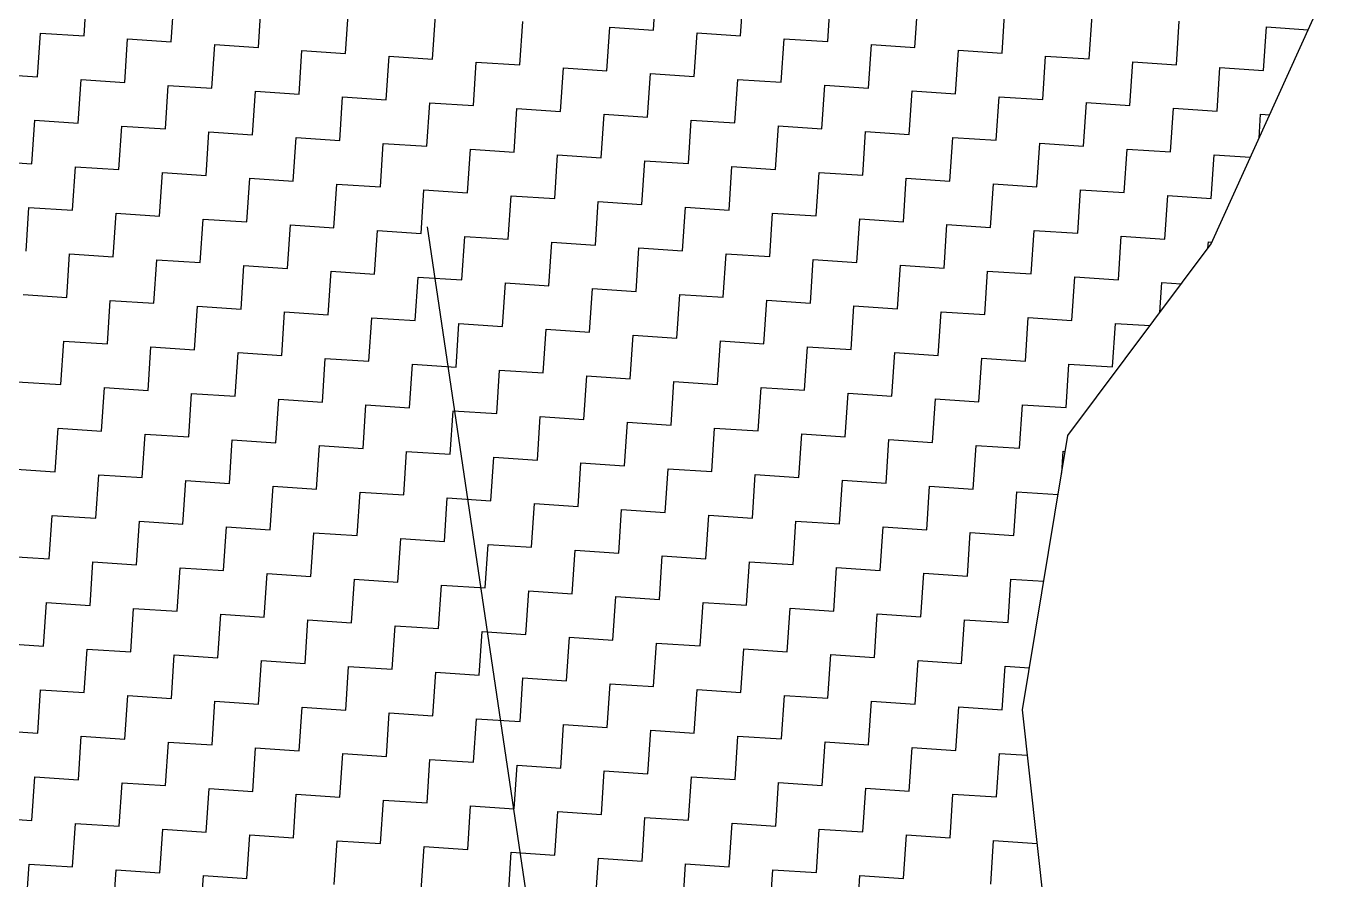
# Model space of a CAD drawing. Header units: metres. Extents: x 286068 to 287358, y 2005630 to 2007098.
# Drawn here: x 286563.2 to 286659.9, y 2005767.6 to 2005831.1 of the extents above; entities that cross this region are included whole.
import ezdxf

# ---------------------------------------------------------------- set-up
doc = ezdxf.new("R2010")
doc.units = ezdxf.units.M
doc.layers.add('POLY_HATCH', color=12, linetype='Continuous')

msp = doc.modelspace()

# ---------------------------------------------------------------- linework, layer by layer
msp.add_lwpolyline([(286602.318, 2005753.767), (286593.061, 2005816.14)])
at = {"layer": 'POLY_HATCH', "linetype": 'Continuous'}
for p, q in [((286609.882, 2005830.782), (286610.097, 2005834.024)), ((286567.523, 2005830.338), (286567.738, 2005833.58)), ((286574.006, 2005829.908), (286574.222, 2005833.15)), ((286616.365, 2005830.352), (286616.581, 2005833.594)), ((286622.849, 2005829.922), (286623.064, 2005833.163)), ((286580.49, 2005829.477), (286580.705, 2005832.719)), ((286586.974, 2005829.047), (286587.189, 2005832.289)), ((286593.457, 2005828.617), (286593.673, 2005831.858)), ((286629.333, 2005829.491), (286629.548, 2005832.733)), ((286635.816, 2005829.061), (286636.032, 2005832.303)), ((286642.3, 2005828.63), (286642.515, 2005831.872)), ((286599.941, 2005828.186), (286600.156, 2005831.428)), ((286606.425, 2005827.756), (286606.64, 2005830.998)), ((286606.64, 2005830.998), (286609.882, 2005830.782)), ((286648.784, 2005828.2), (286648.999, 2005831.442)), ((286655.267, 2005827.77), (286655.483, 2005831.011)), ((286655.483, 2005831.011), (286658.591, 2005830.805)), ((286564.066, 2005827.312), (286564.281, 2005830.553)), ((286564.281, 2005830.553), (286567.523, 2005830.338)), ((286570.549, 2005826.881), (286570.765, 2005830.123)), ((286570.765, 2005830.123), (286574.006, 2005829.908)), ((286612.908, 2005827.325), (286613.124, 2005830.567)), ((286613.124, 2005830.567), (286616.365, 2005830.352)), ((286619.392, 2005826.895), (286619.607, 2005830.137)), ((286619.607, 2005830.137), (286622.849, 2005829.922)), ((286577.033, 2005826.451), (286577.248, 2005829.693)), ((286577.248, 2005829.693), (286580.49, 2005829.477)), ((286583.517, 2005826.02), (286583.732, 2005829.262)), ((286583.732, 2005829.262), (286586.974, 2005829.047)), ((286625.876, 2005826.465), (286626.091, 2005829.706)), ((286626.091, 2005829.706), (286629.333, 2005829.491)), ((286632.359, 2005826.034), (286632.575, 2005829.276)), ((286632.575, 2005829.276), (286635.816, 2005829.061)), ((286590, 2005825.59), (286590.216, 2005828.832)), ((286590.216, 2005828.832), (286593.457, 2005828.617)), ((286596.484, 2005825.16), (286596.699, 2005828.401)), ((286596.699, 2005828.401), (286599.941, 2005828.186)), ((286602.968, 2005824.729), (286603.183, 2005827.971)), ((286603.183, 2005827.971), (286606.425, 2005827.756)), ((286638.843, 2005825.604), (286639.058, 2005828.846)), ((286639.058, 2005828.846), (286642.3, 2005828.63)), ((286645.327, 2005825.173), (286645.542, 2005828.415)), ((286645.542, 2005828.415), (286648.784, 2005828.2)), ((286651.81, 2005824.743), (286652.026, 2005827.985)), ((286652.026, 2005827.985), (286655.267, 2005827.77)), ((286560.824, 2005827.527), (286564.066, 2005827.312)), ((286567.092, 2005823.855), (286567.308, 2005827.096)), ((286567.308, 2005827.096), (286570.549, 2005826.881)), ((286609.451, 2005824.299), (286609.667, 2005827.541)), ((286609.667, 2005827.541), (286612.908, 2005827.325)), ((286615.935, 2005823.868), (286616.15, 2005827.11)), ((286616.15, 2005827.11), (286619.392, 2005826.895)), ((286573.576, 2005823.424), (286573.791, 2005826.666)), ((286573.791, 2005826.666), (286577.033, 2005826.451)), ((286580.06, 2005822.994), (286580.275, 2005826.236)), ((286580.275, 2005826.236), (286583.517, 2005826.02)), ((286622.419, 2005823.438), (286622.634, 2005826.68)), ((286622.634, 2005826.68), (286625.876, 2005826.465)), ((286628.902, 2005823.007), (286629.118, 2005826.249)), ((286629.118, 2005826.249), (286632.359, 2005826.034)), ((286586.543, 2005822.563), (286586.759, 2005825.805)), ((286586.759, 2005825.805), (286590, 2005825.59)), ((286593.027, 2005822.133), (286593.242, 2005825.375)), ((286593.242, 2005825.375), (286596.484, 2005825.16)), ((286635.386, 2005822.577), (286635.601, 2005825.819)), ((286635.601, 2005825.819), (286638.843, 2005825.604)), ((286641.87, 2005822.147), (286642.085, 2005825.389)), ((286642.085, 2005825.389), (286645.327, 2005825.173)), ((286599.511, 2005821.703), (286599.726, 2005824.944)), ((286599.726, 2005824.944), (286602.968, 2005824.729)), ((286605.994, 2005821.272), (286606.21, 2005824.514)), ((286606.21, 2005824.514), (286609.451, 2005824.299)), ((286648.353, 2005821.716), (286648.569, 2005824.958)), ((286648.569, 2005824.958), (286651.81, 2005824.743)), ((286654.933, 2005822.726), (286655.052, 2005824.528)), ((286655.052, 2005824.528), (286655.728, 2005824.483)), ((286563.635, 2005820.828), (286563.851, 2005824.07)), ((286563.851, 2005824.07), (286567.092, 2005823.855)), ((286570.119, 2005820.398), (286570.334, 2005823.639)), ((286570.334, 2005823.639), (286573.576, 2005823.424)), ((286576.603, 2005819.967), (286576.818, 2005823.209)), ((286576.818, 2005823.209), (286580.06, 2005822.994)), ((286612.478, 2005820.842), (286612.693, 2005824.084)), ((286612.693, 2005824.084), (286615.935, 2005823.868)), ((286618.962, 2005820.411), (286619.177, 2005823.653)), ((286619.177, 2005823.653), (286622.419, 2005823.438)), ((286625.445, 2005819.981), (286625.661, 2005823.223)), ((286625.661, 2005823.223), (286628.902, 2005823.007)), ((286583.086, 2005819.537), (286583.302, 2005822.779)), ((286583.302, 2005822.779), (286586.543, 2005822.563)), ((286589.57, 2005819.106), (286589.785, 2005822.348)), ((286589.785, 2005822.348), (286593.027, 2005822.133)), ((286631.929, 2005819.55), (286632.144, 2005822.792)), ((286632.144, 2005822.792), (286635.386, 2005822.577)), ((286638.413, 2005819.12), (286638.628, 2005822.362)), ((286638.628, 2005822.362), (286641.87, 2005822.147)), ((286596.054, 2005818.676), (286596.269, 2005821.918)), ((286596.269, 2005821.918), (286599.511, 2005821.703)), ((286602.537, 2005818.245), (286602.753, 2005821.487)), ((286602.753, 2005821.487), (286605.994, 2005821.272)), ((286644.896, 2005818.69), (286645.112, 2005821.931)), ((286645.112, 2005821.931), (286648.353, 2005821.716)), ((286651.38, 2005818.259), (286651.595, 2005821.501)), ((286651.595, 2005821.501), (286654.297, 2005821.322)), ((286560.394, 2005821.043), (286563.635, 2005820.828)), ((286566.662, 2005817.371), (286566.877, 2005820.613)), ((286566.877, 2005820.613), (286570.119, 2005820.398)), ((286609.021, 2005817.815), (286609.236, 2005821.057)), ((286609.236, 2005821.057), (286612.478, 2005820.842)), ((286615.505, 2005817.385), (286615.72, 2005820.626)), ((286615.72, 2005820.626), (286618.962, 2005820.411)), ((286573.146, 2005816.94), (286573.361, 2005820.182)), ((286573.361, 2005820.182), (286576.603, 2005819.967)), ((286579.629, 2005816.51), (286579.844, 2005819.752)), ((286579.844, 2005819.752), (286583.086, 2005819.537)), ((286586.113, 2005816.08), (286586.328, 2005819.322)), ((286586.328, 2005819.322), (286589.57, 2005819.106)), ((286621.988, 2005816.954), (286622.204, 2005820.196)), ((286622.204, 2005820.196), (286625.445, 2005819.981)), ((286628.472, 2005816.524), (286628.687, 2005819.766)), ((286628.687, 2005819.766), (286631.929, 2005819.55)), ((286634.956, 2005816.093), (286635.171, 2005819.335)), ((286635.171, 2005819.335), (286638.413, 2005819.12)), ((286592.597, 2005815.649), (286592.812, 2005818.891)), ((286592.812, 2005818.891), (286596.054, 2005818.676)), ((286599.08, 2005815.219), (286599.295, 2005818.461)), ((286599.295, 2005818.461), (286602.537, 2005818.245)), ((286641.439, 2005815.663), (286641.654, 2005818.905)), ((286641.654, 2005818.905), (286644.896, 2005818.69)), ((286647.923, 2005815.233), (286648.138, 2005818.474)), ((286648.138, 2005818.474), (286651.38, 2005818.259)), ((286563.205, 2005814.344), (286563.42, 2005817.586)), ((286563.42, 2005817.586), (286566.662, 2005817.371)), ((286605.564, 2005814.788), (286605.779, 2005818.03)), ((286605.779, 2005818.03), (286609.021, 2005817.815)), ((286612.048, 2005814.358), (286612.263, 2005817.6)), ((286612.263, 2005817.6), (286615.505, 2005817.385)), ((286569.689, 2005813.914), (286569.904, 2005817.156)), ((286569.904, 2005817.156), (286573.146, 2005816.94)), ((286576.172, 2005813.483), (286576.387, 2005816.725)), ((286576.387, 2005816.725), (286579.629, 2005816.51)), ((286618.531, 2005813.928), (286618.746, 2005817.169)), ((286618.746, 2005817.169), (286621.988, 2005816.954)), ((286625.015, 2005813.497), (286625.23, 2005816.739)), ((286625.23, 2005816.739), (286628.472, 2005816.524)), ((286582.656, 2005813.053), (286582.871, 2005816.295)), ((286582.871, 2005816.295), (286586.113, 2005816.08)), ((286589.14, 2005812.623), (286589.355, 2005815.864)), ((286589.355, 2005815.864), (286592.597, 2005815.649)), ((286595.623, 2005812.192), (286595.838, 2005815.434)), ((286595.838, 2005815.434), (286599.08, 2005815.219)), ((286631.499, 2005813.067), (286631.714, 2005816.309)), ((286631.714, 2005816.309), (286634.956, 2005816.093)), ((286637.982, 2005812.636), (286638.197, 2005815.878)), ((286638.197, 2005815.878), (286641.439, 2005815.663)), ((286644.466, 2005812.206), (286644.681, 2005815.448)), ((286644.681, 2005815.448), (286647.923, 2005815.233)), ((286602.107, 2005811.762), (286602.322, 2005815.004)), ((286602.322, 2005815.004), (286605.564, 2005814.788)), ((286608.591, 2005811.331), (286608.806, 2005814.573)), ((286608.806, 2005814.573), (286612.048, 2005814.358)), ((286651.134, 2005814.55), (286651.165, 2005815.017)), ((286651.165, 2005815.017), (286651.433, 2005815)), ((286566.232, 2005810.887), (286566.447, 2005814.129)), ((286566.447, 2005814.129), (286569.689, 2005813.914)), ((286572.715, 2005810.457), (286572.93, 2005813.699)), ((286572.93, 2005813.699), (286576.172, 2005813.483)), ((286615.074, 2005810.901), (286615.289, 2005814.143)), ((286615.289, 2005814.143), (286618.531, 2005813.928)), ((286621.558, 2005810.471), (286621.773, 2005813.712)), ((286621.773, 2005813.712), (286625.015, 2005813.497)), ((286579.199, 2005810.026), (286579.414, 2005813.268)), ((286579.414, 2005813.268), (286582.656, 2005813.053)), ((286585.683, 2005809.596), (286585.898, 2005812.838)), ((286585.898, 2005812.838), (286589.14, 2005812.623)), ((286628.042, 2005810.04), (286628.257, 2005813.282)), ((286628.257, 2005813.282), (286631.499, 2005813.067)), ((286634.525, 2005809.61), (286634.74, 2005812.852)), ((286634.74, 2005812.852), (286637.982, 2005812.636)), ((286592.166, 2005809.166), (286592.381, 2005812.407)), ((286592.381, 2005812.407), (286595.623, 2005812.192)), ((286598.65, 2005808.735), (286598.865, 2005811.977)), ((286598.865, 2005811.977), (286602.107, 2005811.762)), ((286605.134, 2005808.305), (286605.349, 2005811.547)), ((286605.349, 2005811.547), (286608.591, 2005811.331)), ((286641.009, 2005809.179), (286641.224, 2005812.421)), ((286641.224, 2005812.421), (286644.466, 2005812.206)), ((286647.56, 2005809.77), (286647.708, 2005811.991)), ((286647.708, 2005811.991), (286649.149, 2005811.895)), ((286562.99, 2005811.102), (286566.232, 2005810.887)), ((286569.258, 2005807.43), (286569.473, 2005810.672)), ((286569.473, 2005810.672), (286572.715, 2005810.457)), ((286611.617, 2005807.874), (286611.832, 2005811.116)), ((286611.832, 2005811.116), (286615.074, 2005810.901)), ((286618.101, 2005807.444), (286618.316, 2005810.686)), ((286618.316, 2005810.686), (286621.558, 2005810.471)), ((286575.742, 2005807), (286575.957, 2005810.242)), ((286575.957, 2005810.242), (286579.199, 2005810.026)), ((286582.226, 2005806.569), (286582.441, 2005809.811)), ((286582.441, 2005809.811), (286585.683, 2005809.596)), ((286624.585, 2005807.014), (286624.8, 2005810.255)), ((286624.8, 2005810.255), (286628.042, 2005810.04)), ((286631.068, 2005806.583), (286631.283, 2005809.825)), ((286631.283, 2005809.825), (286634.525, 2005809.61)), ((286588.709, 2005806.139), (286588.924, 2005809.381)), ((286588.924, 2005809.381), (286592.166, 2005809.166)), ((286595.193, 2005805.709), (286595.408, 2005808.95)), ((286595.408, 2005808.95), (286598.65, 2005808.735)), ((286637.552, 2005806.153), (286637.767, 2005809.395)), ((286637.767, 2005809.395), (286641.009, 2005809.179)), ((286644.036, 2005805.722), (286644.251, 2005808.964)), ((286644.251, 2005808.964), (286646.83, 2005808.793)), ((286601.676, 2005805.278), (286601.892, 2005808.52)), ((286601.892, 2005808.52), (286605.134, 2005808.305)), ((286608.16, 2005804.848), (286608.375, 2005808.09)), ((286608.375, 2005808.09), (286611.617, 2005807.874)), ((286614.644, 2005804.417), (286614.859, 2005807.659)), ((286614.859, 2005807.659), (286618.101, 2005807.444)), ((286565.801, 2005804.404), (286566.016, 2005807.645)), ((286566.016, 2005807.645), (286569.258, 2005807.43)), ((286572.285, 2005803.973), (286572.5, 2005807.215)), ((286572.5, 2005807.215), (286575.742, 2005807)), ((286578.768, 2005803.543), (286578.984, 2005806.785)), ((286578.984, 2005806.785), (286582.226, 2005806.569)), ((286621.127, 2005803.987), (286621.343, 2005807.229)), ((286621.343, 2005807.229), (286624.585, 2005807.014)), ((286627.611, 2005803.557), (286627.826, 2005806.798)), ((286627.826, 2005806.798), (286631.068, 2005806.583)), ((286585.252, 2005803.112), (286585.467, 2005806.354)), ((286585.467, 2005806.354), (286588.709, 2005806.139)), ((286591.736, 2005802.682), (286591.951, 2005805.924)), ((286591.951, 2005805.924), (286595.193, 2005805.709)), ((286634.095, 2005803.126), (286634.31, 2005806.368)), ((286634.31, 2005806.368), (286637.552, 2005806.153)), ((286640.578, 2005802.696), (286640.794, 2005805.938)), ((286640.794, 2005805.938), (286644.036, 2005805.722)), ((286598.219, 2005802.252), (286598.435, 2005805.493)), ((286598.435, 2005805.493), (286601.676, 2005805.278)), ((286604.703, 2005801.821), (286604.918, 2005805.063)), ((286604.918, 2005805.063), (286608.16, 2005804.848)), ((286562.559, 2005804.619), (286565.801, 2005804.404)), ((286568.828, 2005800.947), (286569.043, 2005804.188)), ((286569.043, 2005804.188), (286572.285, 2005803.973)), ((286611.187, 2005801.391), (286611.402, 2005804.633)), ((286611.402, 2005804.633), (286614.644, 2005804.417)), ((286617.67, 2005800.96), (286617.886, 2005804.202)), ((286617.886, 2005804.202), (286621.127, 2005803.987)), ((286575.311, 2005800.516), (286575.527, 2005803.758)), ((286575.527, 2005803.758), (286578.768, 2005803.543)), ((286581.795, 2005800.086), (286582.01, 2005803.328)), ((286582.01, 2005803.328), (286585.252, 2005803.112)), ((286588.279, 2005799.655), (286588.494, 2005802.897)), ((286588.494, 2005802.897), (286591.736, 2005802.682)), ((286624.154, 2005800.53), (286624.369, 2005803.772)), ((286624.369, 2005803.772), (286627.611, 2005803.557)), ((286630.638, 2005800.099), (286630.853, 2005803.341)), ((286630.853, 2005803.341), (286634.095, 2005803.126)), ((286637.121, 2005799.669), (286637.337, 2005802.911)), ((286637.337, 2005802.911), (286640.578, 2005802.696)), ((286594.762, 2005799.225), (286594.978, 2005802.467)), ((286594.978, 2005802.467), (286598.219, 2005802.252)), ((286601.246, 2005798.794), (286601.461, 2005802.036)), ((286601.461, 2005802.036), (286604.703, 2005801.821)), ((286565.371, 2005797.92), (286565.586, 2005801.162)), ((286565.586, 2005801.162), (286568.828, 2005800.947)), ((286607.73, 2005798.364), (286607.945, 2005801.606)), ((286607.945, 2005801.606), (286611.187, 2005801.391)), ((286614.213, 2005797.934), (286614.429, 2005801.175)), ((286614.429, 2005801.175), (286617.67, 2005800.96)), ((286571.854, 2005797.49), (286572.07, 2005800.731)), ((286572.07, 2005800.731), (286575.311, 2005800.516)), ((286578.338, 2005797.059), (286578.553, 2005800.301)), ((286578.553, 2005800.301), (286581.795, 2005800.086)), ((286620.697, 2005797.503), (286620.912, 2005800.745)), ((286620.912, 2005800.745), (286624.154, 2005800.53)), ((286627.181, 2005797.073), (286627.396, 2005800.315)), ((286627.396, 2005800.315), (286630.638, 2005800.099)), ((286584.822, 2005796.629), (286585.037, 2005799.871)), ((286585.037, 2005799.871), (286588.279, 2005799.655)), ((286591.305, 2005796.198), (286591.521, 2005799.44)), ((286591.521, 2005799.44), (286594.762, 2005799.225)), ((286597.789, 2005795.768), (286598.004, 2005799.01)), ((286598.004, 2005799.01), (286601.246, 2005798.794)), ((286633.664, 2005796.642), (286633.88, 2005799.884)), ((286633.88, 2005799.884), (286637.121, 2005799.669)), ((286640.255, 2005797.816), (286640.363, 2005799.454)), ((286640.363, 2005799.454), (286640.524, 2005799.443)), ((286562.129, 2005798.135), (286565.371, 2005797.92)), ((286604.273, 2005795.337), (286604.488, 2005798.579)), ((286604.488, 2005798.579), (286607.73, 2005798.364)), ((286610.756, 2005794.907), (286610.972, 2005798.149)), ((286610.972, 2005798.149), (286614.213, 2005797.934)), ((286568.397, 2005794.463), (286568.613, 2005797.705)), ((286568.613, 2005797.705), (286571.854, 2005797.49)), ((286574.881, 2005794.032), (286575.096, 2005797.274)), ((286575.096, 2005797.274), (286578.338, 2005797.059)), ((286617.24, 2005794.477), (286617.455, 2005797.718)), ((286617.455, 2005797.718), (286620.697, 2005797.503)), ((286623.724, 2005794.046), (286623.939, 2005797.288)), ((286623.939, 2005797.288), (286627.181, 2005797.073)), ((286581.365, 2005793.602), (286581.58, 2005796.844)), ((286581.58, 2005796.844), (286584.822, 2005796.629)), ((286587.848, 2005793.172), (286588.064, 2005796.413)), ((286588.064, 2005796.413), (286591.305, 2005796.198)), ((286630.207, 2005793.616), (286630.423, 2005796.858)), ((286630.423, 2005796.858), (286633.664, 2005796.642)), ((286636.691, 2005793.185), (286636.906, 2005796.427)), ((286636.906, 2005796.427), (286639.991, 2005796.222)), ((286594.332, 2005792.741), (286594.547, 2005795.983)), ((286594.547, 2005795.983), (286597.789, 2005795.768)), ((286600.816, 2005792.311), (286601.031, 2005795.553)), ((286601.031, 2005795.553), (286604.273, 2005795.337)), ((286607.299, 2005791.88), (286607.515, 2005795.122)), ((286607.515, 2005795.122), (286610.756, 2005794.907)), ((286564.94, 2005791.436), (286565.156, 2005794.678)), ((286565.156, 2005794.678), (286568.397, 2005794.463)), ((286571.424, 2005791.006), (286571.639, 2005794.248)), ((286571.639, 2005794.248), (286574.881, 2005794.032)), ((286613.783, 2005791.45), (286613.998, 2005794.692)), ((286613.998, 2005794.692), (286617.24, 2005794.477)), ((286620.267, 2005791.02), (286620.482, 2005794.261)), ((286620.482, 2005794.261), (286623.724, 2005794.046)), ((286577.908, 2005790.575), (286578.123, 2005793.817)), ((286578.123, 2005793.817), (286581.365, 2005793.602)), ((286584.391, 2005790.145), (286584.607, 2005793.387)), ((286584.607, 2005793.387), (286587.848, 2005793.172)), ((286626.75, 2005790.589), (286626.966, 2005793.831)), ((286626.966, 2005793.831), (286630.207, 2005793.616)), ((286633.234, 2005790.159), (286633.449, 2005793.401)), ((286633.449, 2005793.401), (286636.691, 2005793.185)), ((286590.875, 2005789.715), (286591.09, 2005792.956)), ((286591.09, 2005792.956), (286594.332, 2005792.741)), ((286597.359, 2005789.284), (286597.574, 2005792.526)), ((286597.574, 2005792.526), (286600.816, 2005792.311)), ((286561.698, 2005791.651), (286564.94, 2005791.436)), ((286567.967, 2005787.979), (286568.182, 2005791.221)), ((286568.182, 2005791.221), (286571.424, 2005791.006)), ((286603.842, 2005788.854), (286604.058, 2005792.096)), ((286604.058, 2005792.096), (286607.299, 2005791.88)), ((286610.326, 2005788.423), (286610.541, 2005791.665)), ((286610.541, 2005791.665), (286613.783, 2005791.45)), ((286616.81, 2005787.993), (286617.025, 2005791.235)), ((286617.025, 2005791.235), (286620.267, 2005791.02)), ((286574.451, 2005787.549), (286574.666, 2005790.791)), ((286574.666, 2005790.791), (286577.908, 2005790.575)), ((286580.934, 2005787.118), (286581.149, 2005790.36)), ((286581.149, 2005790.36), (286584.391, 2005790.145)), ((286623.293, 2005787.563), (286623.508, 2005790.804)), ((286623.508, 2005790.804), (286626.75, 2005790.589)), ((286629.777, 2005787.132), (286629.992, 2005790.374)), ((286629.992, 2005790.374), (286633.234, 2005790.159)), ((286587.418, 2005786.688), (286587.633, 2005789.93)), ((286587.633, 2005789.93), (286590.875, 2005789.715)), ((286593.902, 2005786.258), (286594.117, 2005789.499)), ((286594.117, 2005789.499), (286597.359, 2005789.284)), ((286636.261, 2005786.702), (286636.476, 2005789.944)), ((286636.476, 2005789.944), (286638.924, 2005789.781)), ((286600.385, 2005785.827), (286600.6, 2005789.069)), ((286600.6, 2005789.069), (286603.842, 2005788.854)), ((286606.869, 2005785.397), (286607.084, 2005788.639)), ((286607.084, 2005788.639), (286610.326, 2005788.423)), ((286564.51, 2005784.953), (286564.725, 2005788.194)), ((286564.725, 2005788.194), (286567.967, 2005787.979)), ((286570.994, 2005784.522), (286571.209, 2005787.764)), ((286571.209, 2005787.764), (286574.451, 2005787.549)), ((286613.353, 2005784.966), (286613.568, 2005788.208)), ((286613.568, 2005788.208), (286616.81, 2005787.993)), ((286619.836, 2005784.536), (286620.051, 2005787.778)), ((286620.051, 2005787.778), (286623.293, 2005787.563)), ((286577.477, 2005784.092), (286577.692, 2005787.334)), ((286577.692, 2005787.334), (286580.934, 2005787.118)), ((286583.961, 2005783.661), (286584.176, 2005786.903)), ((286584.176, 2005786.903), (286587.418, 2005786.688)), ((286590.445, 2005783.231), (286590.66, 2005786.473)), ((286590.66, 2005786.473), (286593.902, 2005786.258)), ((286626.32, 2005784.106), (286626.535, 2005787.347)), ((286626.535, 2005787.347), (286629.777, 2005787.132)), ((286632.804, 2005783.675), (286633.019, 2005786.917)), ((286633.019, 2005786.917), (286636.261, 2005786.702)), ((286596.928, 2005782.801), (286597.143, 2005786.042)), ((286597.143, 2005786.042), (286600.385, 2005785.827)), ((286603.412, 2005782.37), (286603.627, 2005785.612)), ((286603.627, 2005785.612), (286606.869, 2005785.397)), ((286561.268, 2005785.168), (286564.51, 2005784.953)), ((286567.537, 2005781.496), (286567.752, 2005784.737)), ((286567.752, 2005784.737), (286570.994, 2005784.522)), ((286609.896, 2005781.94), (286610.111, 2005785.182)), ((286610.111, 2005785.182), (286613.353, 2005784.966)), ((286616.379, 2005781.509), (286616.594, 2005784.751)), ((286616.594, 2005784.751), (286619.836, 2005784.536)), ((286574.02, 2005781.065), (286574.235, 2005784.307)), ((286574.235, 2005784.307), (286577.477, 2005784.092)), ((286580.504, 2005780.635), (286580.719, 2005783.877)), ((286580.719, 2005783.877), (286583.961, 2005783.661)), ((286622.863, 2005781.079), (286623.078, 2005784.321)), ((286623.078, 2005784.321), (286626.32, 2005784.106)), ((286629.347, 2005780.648), (286629.562, 2005783.89)), ((286629.562, 2005783.89), (286632.804, 2005783.675)), ((286586.988, 2005780.204), (286587.203, 2005783.446)), ((286587.203, 2005783.446), (286590.445, 2005783.231)), ((286593.471, 2005779.774), (286593.686, 2005783.016)), ((286593.686, 2005783.016), (286596.928, 2005782.801)), ((286599.955, 2005779.344), (286600.17, 2005782.585)), ((286600.17, 2005782.585), (286603.412, 2005782.37)), ((286635.83, 2005780.218), (286636.045, 2005783.46)), ((286636.045, 2005783.46), (286637.858, 2005783.34)), ((286564.08, 2005778.469), (286564.295, 2005781.711)), ((286564.295, 2005781.711), (286567.537, 2005781.496)), ((286606.439, 2005778.913), (286606.654, 2005782.155)), ((286606.654, 2005782.155), (286609.896, 2005781.94)), ((286612.922, 2005778.483), (286613.137, 2005781.725)), ((286613.137, 2005781.725), (286616.379, 2005781.509)), ((286570.563, 2005778.039), (286570.778, 2005781.28)), ((286570.778, 2005781.28), (286574.02, 2005781.065)), ((286577.047, 2005777.608), (286577.262, 2005780.85)), ((286577.262, 2005780.85), (286580.504, 2005780.635)), ((286619.406, 2005778.052), (286619.621, 2005781.294)), ((286619.621, 2005781.294), (286622.863, 2005781.079)), ((286625.89, 2005777.622), (286626.105, 2005780.864)), ((286626.105, 2005780.864), (286629.347, 2005780.648)), ((286583.53, 2005777.178), (286583.746, 2005780.42)), ((286583.746, 2005780.42), (286586.988, 2005780.204)), ((286590.014, 2005776.747), (286590.229, 2005779.989)), ((286590.229, 2005779.989), (286593.471, 2005779.774)), ((286632.373, 2005777.191), (286632.588, 2005780.433)), ((286632.588, 2005780.433), (286635.83, 2005780.218)), ((286560.838, 2005778.684), (286564.08, 2005778.469)), ((286596.498, 2005776.317), (286596.713, 2005779.559)), ((286596.713, 2005779.559), (286599.955, 2005779.344)), ((286602.981, 2005775.886), (286603.197, 2005779.128)), ((286603.197, 2005779.128), (286606.439, 2005778.913)), ((286609.465, 2005775.456), (286609.68, 2005778.698)), ((286609.68, 2005778.698), (286612.922, 2005778.483)), ((286567.106, 2005775.012), (286567.321, 2005778.254)), ((286567.321, 2005778.254), (286570.563, 2005778.039)), ((286573.59, 2005774.581), (286573.805, 2005777.823)), ((286573.805, 2005777.823), (286577.047, 2005777.608)), ((286615.949, 2005775.026), (286616.164, 2005778.267)), ((286616.164, 2005778.267), (286619.406, 2005778.052)), ((286622.432, 2005774.595), (286622.648, 2005777.837)), ((286622.648, 2005777.837), (286625.89, 2005777.622)), ((286580.073, 2005774.151), (286580.289, 2005777.393)), ((286580.289, 2005777.393), (286583.53, 2005777.178)), ((286586.557, 2005773.721), (286586.772, 2005776.962)), ((286586.772, 2005776.962), (286590.014, 2005776.747)), ((286628.916, 2005774.165), (286629.131, 2005777.407)), ((286629.131, 2005777.407), (286632.373, 2005777.191)), ((286635.4, 2005773.734), (286635.615, 2005776.976)), ((286635.615, 2005776.976), (286637.714, 2005776.837)), ((286593.041, 2005773.29), (286593.256, 2005776.532)), ((286593.256, 2005776.532), (286596.498, 2005776.317)), ((286599.524, 2005772.86), (286599.74, 2005776.102)), ((286599.74, 2005776.102), (286602.981, 2005775.886)), ((286563.649, 2005771.985), (286563.864, 2005775.227)), ((286563.864, 2005775.227), (286567.106, 2005775.012)), ((286570.133, 2005771.555), (286570.348, 2005774.797)), ((286570.348, 2005774.797), (286573.59, 2005774.581)), ((286606.008, 2005772.429), (286606.223, 2005775.671)), ((286606.223, 2005775.671), (286609.465, 2005775.456)), ((286612.492, 2005771.999), (286612.707, 2005775.241)), ((286612.707, 2005775.241), (286615.949, 2005775.026)), ((286618.975, 2005771.569), (286619.191, 2005774.81)), ((286619.191, 2005774.81), (286622.432, 2005774.595)), ((286576.616, 2005771.124), (286576.832, 2005774.366)), ((286576.832, 2005774.366), (286580.073, 2005774.151)), ((286583.1, 2005770.694), (286583.315, 2005773.936)), ((286583.315, 2005773.936), (286586.557, 2005773.721)), ((286625.459, 2005771.138), (286625.674, 2005774.38)), ((286625.674, 2005774.38), (286628.916, 2005774.165)), ((286631.943, 2005770.708), (286632.158, 2005773.95)), ((286632.158, 2005773.95), (286635.4, 2005773.734)), ((286589.584, 2005770.264), (286589.799, 2005773.505)), ((286589.799, 2005773.505), (286593.041, 2005773.29)), ((286596.067, 2005769.833), (286596.283, 2005773.075)), ((286596.283, 2005773.075), (286599.524, 2005772.86)), ((286560.407, 2005772.2), (286563.649, 2005771.985)), ((286602.551, 2005769.403), (286602.766, 2005772.645)), ((286602.766, 2005772.645), (286606.008, 2005772.429)), ((286609.035, 2005768.972), (286609.25, 2005772.214)), ((286609.25, 2005772.214), (286612.492, 2005771.999)), ((286566.676, 2005768.528), (286566.891, 2005771.77)), ((286566.891, 2005771.77), (286570.133, 2005771.555)), ((286573.159, 2005768.098), (286573.375, 2005771.34)), ((286573.375, 2005771.34), (286576.616, 2005771.124)), ((286579.643, 2005767.667), (286579.858, 2005770.909)), ((286579.858, 2005770.909), (286583.1, 2005770.694)), ((286615.518, 2005768.542), (286615.734, 2005771.784)), ((286615.734, 2005771.784), (286618.975, 2005771.569)), ((286622.002, 2005768.112), (286622.217, 2005771.353)), ((286622.217, 2005771.353), (286625.459, 2005771.138)), ((286628.486, 2005767.681), (286628.701, 2005770.923)), ((286628.701, 2005770.923), (286631.943, 2005770.708)), ((286586.127, 2005767.237), (286586.342, 2005770.479)), ((286586.342, 2005770.479), (286589.584, 2005770.264)), ((286592.61, 2005766.807), (286592.826, 2005770.048)), ((286592.826, 2005770.048), (286596.067, 2005769.833)), ((286634.969, 2005767.251), (286635.185, 2005770.493)), ((286635.185, 2005770.493), (286638.426, 2005770.277)), ((286638.426, 2005770.277), (286638.431, 2005770.348)), ((286599.094, 2005766.376), (286599.309, 2005769.618)), ((286599.309, 2005769.618), (286602.551, 2005769.403)), ((286605.578, 2005765.946), (286605.793, 2005769.188)), ((286605.793, 2005769.188), (286609.035, 2005768.972)), ((286563.219, 2005765.502), (286563.434, 2005768.743)), ((286563.434, 2005768.743), (286566.676, 2005768.528)), ((286569.702, 2005765.071), (286569.918, 2005768.313)), ((286569.918, 2005768.313), (286573.159, 2005768.098)), ((286612.061, 2005765.515), (286612.277, 2005768.757)), ((286612.277, 2005768.757), (286615.518, 2005768.542)), ((286618.545, 2005765.085), (286618.76, 2005768.327)), ((286618.76, 2005768.327), (286622.002, 2005768.112)), ((286576.186, 2005764.641), (286576.401, 2005767.883)), ((286576.401, 2005767.883), (286579.643, 2005767.667)), ((286625.029, 2005764.655), (286625.244, 2005767.896)), ((286625.244, 2005767.896), (286628.486, 2005767.681))]:
    msp.add_line(p, q, dxfattribs=at)
at = {"layer": 'POLY_HATCH'}
for p, q in [((286651.377, 2005814.876), (286659.913, 2005833.722)), ((286640.719, 2005800.619), (286651.377, 2005814.876)), ((286637.341, 2005780.216), (286640.719, 2005800.619)), ((286640.627, 2005750.474), (286637.341, 2005780.216))]:
    msp.add_line(p, q, dxfattribs=at)

doc.saveas('drawing.dxf')
